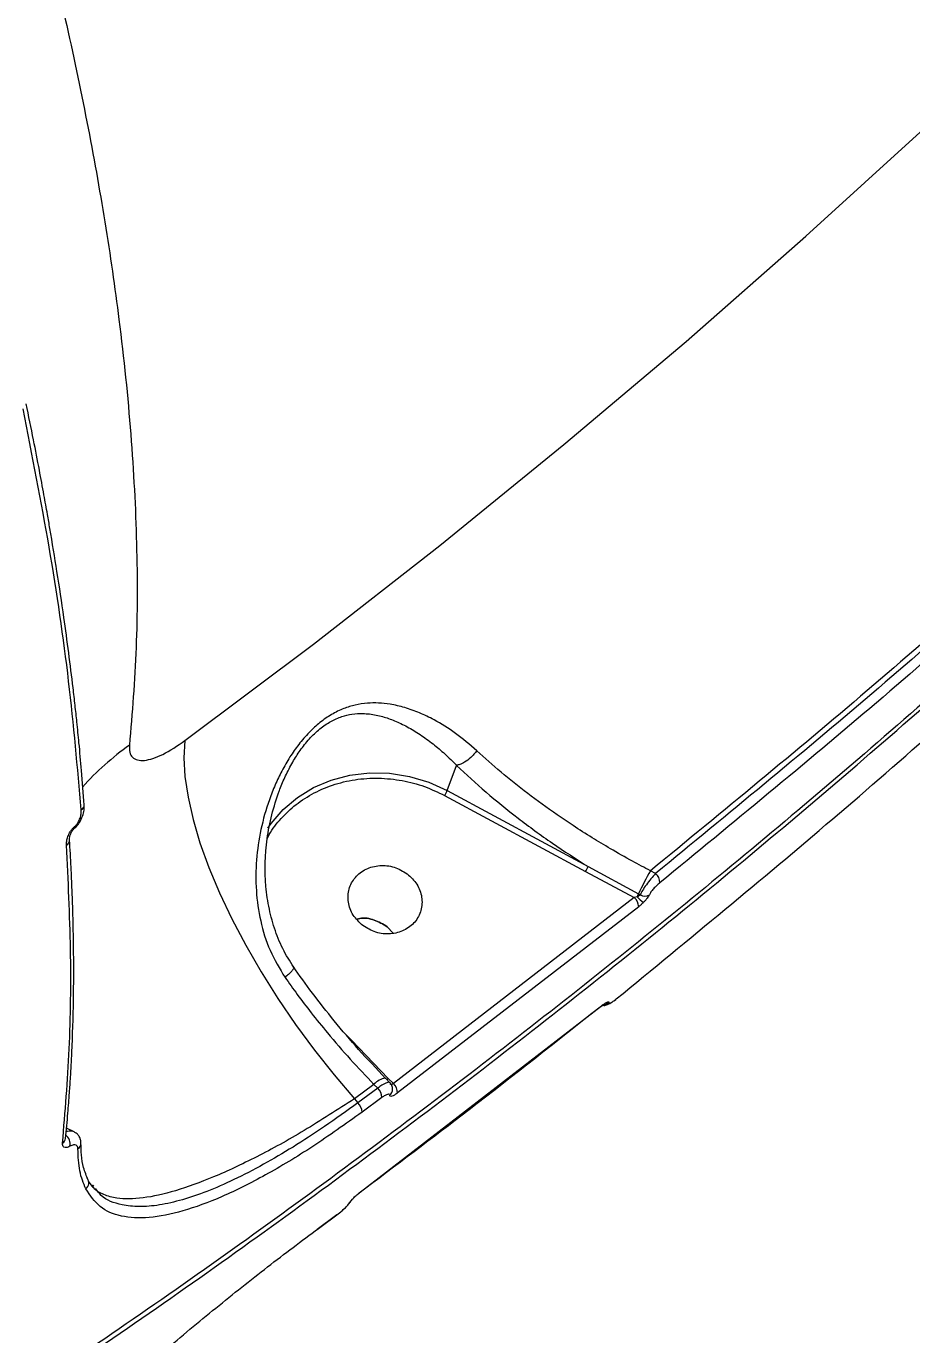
# Model space of a CAD drawing. Header units: millimetres. Extents: x -6234 to 7498, y -6127 to 5103.
# Drawn here: x 4327.7 to 4434.1, y -1650.4 to -1493.2 of the extents above; entities that cross this region are included whole.
import ezdxf

# ---------------------------------------------------------------- set-up
doc = ezdxf.new("R2010")
doc.units = ezdxf.units.MM
for name, color, linetype in [('DIKOM_ОБЪЕКТ', 7, 'Continuous'), ('DIKOM_РАЗМЕР_ЗОНА', 7, 'Continuous'), ('DIKOM_РАЗМЕР_ОБЪЕКТА', 7, 'Continuous')]:
    doc.layers.add(name, color=color, linetype=linetype)
doc.styles.add('style1', font='arial.ttf', dxfattribs={"width": 0.8})
doc.dimstyles.new('1-50', dxfattribs={"dimtxt": 300, "dimasz": 200, "dimexe": 100, "dimexo": 0, "dimgap": 100, "dimtad": 1, "dimtxsty": 'style1', "dimcen": 200, "dimclrd": 7, "dimclre": 7, "dimclrt": 7, "dimadec": 1, "dimazin": 2, "dimtfac": 1, "dimtmove": 0, "dimatfit": 2, "dimfxl": 0, "dimlwd": 25, "dimlwe": 18, "dimarcsym": 0})

# ---------------------------------------------------------------- blocks, each defined once
blk = doc.blocks.new('*D10')
at = {"layer": 'Defpoints', "color": 0, "transparency": 16777216}
for p in [(5627.97, 903.07), (-3229.39, -1461.51), (5627.97, -5097.58)]:
    blk.add_point(p, dxfattribs=at)
at = {"layer": 'DIKOM_РАЗМЕР_ОБЪЕКТА', "color": 7, "lineweight": 18, "transparency": 16777216}
for p, q in [((5627.97, 903.07), (5627.97, -5197.58)), ((-3229.39, -1461.51), (-3229.39, -5197.58))]:
    blk.add_line(p, q, dxfattribs=at)
at = {"layer": 'DIKOM_РАЗМЕР_ОБЪЕКТА', "color": 7, "lineweight": 25, "transparency": 16777216}
blk.add_line((-3029.39, -5097.58), (5427.97, -5097.58), dxfattribs=at)
at = {"layer": 'DIKOM_РАЗМЕР_ОБЪЕКТА', "color": 7, "transparency": 16777216}
for points in [[(-3029.39, -5064.25), (-3029.39, -5130.92), (-3229.39, -5097.58)], [(5427.97, -5064.25), (5427.97, -5130.92), (5627.97, -5097.58)]]:
    blk.add_solid(points, dxfattribs=at)
at = {"layer": 'DIKOM_РАЗМЕР_ОБЪЕКТА', "color": 7, "lineweight": 40, "transparency": 16777216, "insert": (1488.3, -4844.41), "char_height": 300, "attachment_point": 5, "style": 'style1'}
blk.add_mtext('8850', dxfattribs=at)
blk = doc.blocks.new('*D13')
at = {"layer": 'Defpoints', "color": 0, "transparency": 16777216}
for p in [(7498.07, 1778.2), (-5229.39, -1831.36), (7498.07, -6026.74)]:
    blk.add_point(p, dxfattribs=at)
at = {"layer": 'DIKOM_РАЗМЕР_ЗОНА', "color": 7, "lineweight": 18, "transparency": 16777216}
for p, q in [((7498.07, 1778.2), (7498.07, -6126.74)), ((-5229.39, -1831.36), (-5229.39, -6126.74))]:
    blk.add_line(p, q, dxfattribs=at)
at = {"layer": 'DIKOM_РАЗМЕР_ЗОНА', "color": 7, "lineweight": 25, "transparency": 16777216}
blk.add_line((-5029.39, -6026.74), (7298.07, -6026.74), dxfattribs=at)
at = {"layer": 'DIKOM_РАЗМЕР_ЗОНА', "color": 7, "transparency": 16777216}
for points in [[(-5029.39, -5993.4), (-5029.39, -6060.07), (-5229.39, -6026.74)], [(7298.07, -5993.4), (7298.07, -6060.07), (7498.07, -6026.74)]]:
    blk.add_solid(points, dxfattribs=at)
at = {"layer": 'DIKOM_РАЗМЕР_ЗОНА', "color": 7, "transparency": 16777216, "insert": (1560.69, -5773.56), "char_height": 300, "attachment_point": 5, "style": 'style1'}
blk.add_mtext('12750', dxfattribs=at)

msp = doc.modelspace()

# ---------------------------------------------------------------- linework, layer by layer
at = {"layer": 'DIKOM_ОБЪЕКТ', "color": 7, "linetype": 'Continuous', "lineweight": 15}
for p, q in [((4378.256, -1585.017), (4379.394, -1581.992)), ((4379.397, -1581.989), (4379.394, -1581.992)), ((4377.952, -1585.612), (4394.887, -1594.752)), ((4378.256, -1585.017), (4395.19, -1594.157)), ((4394.887, -1594.752), (4400.743, -1597.87)), ((4395.19, -1594.157), (4401.247, -1597.431)), ((4403.298, -1594.988), (4402.684, -1594.656)), ((4400.743, -1597.87), (4371.792, -1620.218)), ((4401.076, -1597.776), (4400.743, -1597.87)), ((4401.247, -1597.431), (4401.448, -1597.54)), ((4401.27, -1598.972), (4372.295, -1621.339)), ((4371.769, -1602.136), (4371.062, -1601.367)), ((4371.062, -1601.367), (4371.769, -1602.136)), ((4367.817, -1633.245), (4396.792, -1610.878)), ((4366.756, -1615.013), (4366.224, -1614.469)), ((4371.182, -1619.594), (4366.756, -1615.013)), ((4371.416, -1620.142), (4370.863, -1619.576)), ((4371.792, -1620.218), (4371.182, -1619.594)), ((4369.461, -1620.3), (4367.131, -1622.021)), ((4369.913, -1620.762), (4367.531, -1622.522)), ((4369.913, -1620.762), (4369.461, -1620.3)), ((4367.131, -1622.021), (4367.531, -1622.522)), ((4370.415, -1621.882), (4368.031, -1623.643)), ((4332.241, -1625.409), (4332.177, -1625.378)), ((4333.443, -1626.006), (4332.516, -1625.546)), ((4335.71, -1632.677), (4335.173, -1631.942)), ((4335.796, -1632.54), (4335.69, -1632.41)), ((4362.638, -1637.686), (4365.012, -1635.932)), ((4362.781, -1637.602), (4365.165, -1635.841))]:
    msp.add_line(p, q, dxfattribs=at)
at = {"layer": 'DIKOM_ОБЪЕКТ', "color": 7, "linetype": 'Continuous', "lineweight": 15, "flags": 128}
for points in [[(4346.753, -1579.025), (4362.179, -1567.438), (4377.358, -1555.584), (4392.287, -1543.466), (4406.96, -1531.088), (4421.372, -1518.454), (4435.519, -1505.568), (4449.396, -1492.434), (4462.999, -1479.057), (4476.323, -1465.44), (4489.365, -1451.589), (4502.12, -1437.506), (4514.584, -1423.198), (4526.753, -1408.668), (4538.624, -1393.921), (4550.192, -1378.962), (4561.454, -1363.795), (4572.405, -1348.426)], [(4346.753, -1579.025), (4346.632, -1581.076), (4346.753, -1583.351), (4347.117, -1585.83), (4347.72, -1588.489), (4348.556, -1591.304), (4349.617, -1594.25), (4350.895, -1597.3), (4352.376, -1600.426), (4354.049, -1603.599), (4355.896, -1606.792), (4357.903, -1609.973), (4360.049, -1613.115), (4362.317, -1616.189), (4364.685, -1619.166), (4367.131, -1622.021)], [(4356.716, -1589.557), (4357.116, -1588.972), (4358.552, -1587.292), (4360.254, -1585.843), (4362.186, -1584.655), (4364.307, -1583.756), (4366.571, -1583.163), (4368.927, -1582.891), (4371.326, -1582.945), (4373.714, -1583.324), (4376.041, -1584.02), (4378.256, -1585.017)], [(4333.428, -1589.412), (4333.442, -1589.453), (4333.451, -1589.49), (4333.456, -1589.522), (4333.456, -1589.549), (4333.451, -1589.571), (4333.442, -1589.587), (4333.438, -1589.591)], [(4397.303, -1610.513), (4397.21, -1610.606), (4397.133, -1610.658)], [(4398.578, -1610.045), (4398.531, -1610.104), (4398.508, -1610.119)], [(4366.493, -1634.545), (4366.62, -1634.434), (4366.698, -1634.329)], [(4367.817, -1633.245), (4367.771, -1633.305), (4367.744, -1633.322)]]:
    msp.add_lwpolyline(points, dxfattribs=at)
at = {"layer": 'DIKOM_ОБЪЕКТ', "color": 7, "linetype": 'Continuous', "lineweight": 15}
for centre, radius, start, end in [((4360.576, -1608.23), 35.24, 125.57237, 137.89864), ((4333.913, -1586.713), 0.736, 300.38188, 1.61065), ((4332.135, -1590.928), 0.748, 300.76977, 0.59174), ((4390.399, -1592.086), 5.22, 329.29043, 336.62311), ((4428.303, -1609.689), 29.703, 149.59524, 155.62618), ((4402.323, -1596.135), 1.506, 1.8669, 49.62078), ((4399.769, -1599.013), 1.502, 1.55587, 49.56406), ((4396.904, -1595.5), 4.752, 331.37555, 336.02159), ((4405.965, -1593.091), 6.772, 223.78532, 232.44239), ((4401.992, -1596.645), 1.048, 238.72776, 302.2812), ((4397.039, -1609.695), 1.006, 270.38894, 310.2027), ((4396.641, -1610.807), 0.167, 269.48841, 334.91582), ((4371.05, -1621.665), 2.096, 95.06798, 139.33031), ((4370.486, -1618.785), 1.068, 298.96686, 310.72558), ((4370.743, -1621.362), 1.553, 0.87818, 47.49106), ((4368.849, -1621.912), 1.567, 1.10542, 47.21014), ((4370.786, -1620.898), 0.915, 308.65765, 0.25153), ((4366.461, -1623.671), 1.57, 1.03797, 47.0599), ((4331.455, -1627.502), 1.492, 351.09721, 48.78508), ((4331.622, -1626.691), 0.784, 301.99937, 352.8483), ((4333.415, -1627.347), 0.836, 304.11296, 358.89209), ((4334.254, -1632.129), 0.934, 308.50399, 37.64299), ((4365.02, -1635.772), 0.16, 267.35271, 334.65072), ((4362.637, -1637.535), 0.158, 268.31599, 334.94533)]:
    msp.add_arc(centre, radius, start, end, dxfattribs=at)
for points, knots in [([(4076.686, -1066.977), (4080.114, -1070.206), (4086.981, -1076.674), (4097.349, -1086.973), (4107.764, -1097.71), (4118.209, -1108.911), (4128.007, -1119.818), (4137.158, -1130.346), (4145.669, -1140.43), (4154.192, -1150.825), (4162.715, -1161.524), (4171.224, -1172.517), (4179.56, -1183.602), (4187.723, -1194.765), (4195.71, -1205.994), (4203.655, -1217.48), (4211.543, -1229.212), (4219.358, -1241.178), (4226.596, -1252.59), (4233.271, -1263.407), (4239.402, -1273.595), (4245.454, -1283.916), (4251.419, -1294.361), (4257.286, -1304.919), (4263.046, -1315.582), (4269.839, -1328.535), (4277.536, -1343.81), (4285.942, -1361.398), (4293.934, -1379.101), (4300.369, -1394.282), (4305.449, -1406.928), (4309.35, -1417.062), (4313.068, -1427.168), (4316.592, -1437.236), (4319.916, -1447.251), (4323.03, -1457.2), (4326.229, -1468.105), (4329.409, -1479.894), (4332.444, -1492.472), (4335.049, -1504.797), (4337.206, -1516.839), (4339.024, -1529.409), (4340.361, -1542.361), (4341.041, -1555.494), (4341.035, -1568.013), (4340.396, -1575.708), (4340.076, -1579.566)], [0, 0, 0, 0, 0.024718, 0.049515, 0.0743906, 0.0993447, 0.1243771, 0.1447742, 0.1653295, 0.1860431, 0.2069152, 0.2279452, 0.2491333, 0.2694019, 0.2898708, 0.3105398, 0.3314093, 0.3524787, 0.3737486, 0.3911653, 0.4087376, 0.4264653, 0.4443486, 0.4623874, 0.4805816, 0.4989313, 0.5286792, 0.5588427, 0.5894223, 0.6204179, 0.638318, 0.6563539, 0.6745259, 0.6928339, 0.7112778, 0.7298578, 0.7485739, 0.7733223, 0.7982563, 0.823376, 0.8486818, 0.8741734, 0.9053761, 0.9367477, 0.9682891, 1, 1, 1, 1]), ([(4314.263, -1666.758), (4323.705, -1660.49), (4342.589, -1647.955), (4370.042, -1628.109), (4396.822, -1607.521), (4422.844, -1586.134), (4447.952, -1564.121), (4472.133, -1541.511), (4495.385, -1518.34), (4517.832, -1494.493), (4539.585, -1469.842), (4560.608, -1444.395), (4580.863, -1418.163), (4600.204, -1391.32), (4618.617, -1363.892), (4635.977, -1336.07), (4652.296, -1307.893), (4667.555, -1279.386), (4681.927, -1250.443), (4690.688, -1230.78), (4695.068, -1220.949)], [0, 0, 0, 0, 0.056, 0.112, 0.168, 0.2239999, 0.2799998, 0.3349999, 0.39, 0.445, 0.5000001, 0.5559999, 0.6120001, 0.6679999, 0.7239999, 0.7799999, 0.835, 0.89, 0.945, 1, 1, 1, 1]), ([(4695.377, -1220.127), (4690.915, -1230.137), (4681.992, -1250.156), (4667.33, -1279.612), (4651.75, -1308.615), (4635.174, -1337.099), (4617.746, -1364.882), (4599.495, -1391.948), (4580.458, -1418.285), (4560.542, -1444.033), (4539.637, -1469.322), (4517.745, -1494.115), (4494.867, -1518.378), (4471.156, -1541.938), (4446.633, -1564.775), (4421.47, -1586.734), (4395.71, -1607.818), (4369.377, -1628.004), (4342.396, -1647.474), (4323.847, -1659.783), (4314.572, -1665.937)], [0, 0, 0, 0, 0.056, 0.1119999, 0.1679999, 0.2239999, 0.2799999, 0.3349998, 0.3899999, 0.4449999, 0.5000001, 0.5560002, 0.6120002, 0.6680001, 0.7239999, 0.78, 0.8350001, 0.8900001, 0.9450001, 1, 1, 1, 1]), ([(4478.433, -1527.462), (4470.336, -1535.231), (4454.145, -1550.765), (4428.879, -1573.176), (4411.417, -1587.495), (4402.684, -1594.656)], [0, 0, 0, 0, 0.3333849, 0.6666155, 1, 1, 1, 1]), ([(4478.887, -1527.926), (4470.806, -1535.678), (4454.647, -1551.18), (4429.436, -1573.548), (4412.012, -1587.84), (4403.298, -1594.988)], [0, 0, 0, 0, 0.3333847, 0.6666154, 1, 1, 1, 1]), ([(4479.479, -1528.968), (4471.392, -1536.726), (4455.219, -1552.241), (4429.987, -1574.628), (4412.547, -1588.933), (4403.828, -1596.086)], [0, 0, 0, 0, 0.33333275, 0.66666592, 1, 1, 1, 1]), ([(4334.286, -1587.348), (4333.838, -1582.248), (4332.946, -1572.086), (4330.605, -1555.987), (4328.397, -1544.761), (4327.298, -1539.171)], [0, 0, 0, 0, 0.3360058, 0.6693387, 1, 1, 1, 1]), ([(4334.651, -1586.754), (4334.546, -1585.377), (4334.357, -1582.906), (4334.049, -1579.571), (4333.785, -1576.952), (4333.546, -1574.759), (4333.071, -1570.613), (4332.375, -1565.283), (4331.41, -1558.868), (4330.726, -1554.723), (4330.192, -1551.649), (4329.774, -1549.318), (4329.221, -1546.34), (4328.517, -1542.698), (4327.967, -1540.025), (4327.67, -1538.58)], [0, 0, 0, 0, 0.0917702, 0.1646201, 0.2186058, 0.2618904, 0.3060625, 0.4843841, 0.5980684, 0.702939, 0.7372092, 0.7838776, 0.8432115, 0.915239, 1, 1, 1, 1]), ([(4398.578, -1610.045), (4407.297, -1602.892), (4424.736, -1588.587), (4449.969, -1566.2), (4466.142, -1550.685), (4474.229, -1542.927)], [0, 0, 0, 0, 0.3333333, 0.6666667, 1, 1, 1, 1]), ([(4381.81, -1580.234), (4380.968, -1579.511), (4379.287, -1578.068), (4376.971, -1576.643), (4374.933, -1575.659), (4373.174, -1575.027), (4371.53, -1574.646), (4370.032, -1574.485), (4368.638, -1574.504), (4367.246, -1574.71), (4365.804, -1575.149), (4364.376, -1575.839), (4362.965, -1576.81), (4361.626, -1578.033), (4360.414, -1579.442), (4359.319, -1581.011), (4358.382, -1582.639), (4357.561, -1584.36), (4356.648, -1586.683), (4355.804, -1589.687), (4355.271, -1593.35), (4355.233, -1597.04), (4355.756, -1600.698), (4356.839, -1604.265), (4358.127, -1606.393), (4358.771, -1607.457)], [0, 0, 0, 0, 0.0627908, 0.1252324, 0.1667292, 0.2086545, 0.2499501, 0.2820844, 0.3123898, 0.344889, 0.3751503, 0.4070103, 0.437821, 0.4685228, 0.5005864, 0.5307962, 0.5632511, 0.5935674, 0.6256032, 0.6880616, 0.7502894, 0.8128147, 0.8748729, 0.9374739, 1, 1, 1, 1]), ([(4358.051, -1585.159), (4358.086, -1585.059), (4358.306, -1584.417), (4358.838, -1583.222), (4359.641, -1581.657), (4360.599, -1580.157), (4361.683, -1578.787), (4362.939, -1577.579), (4364.052, -1576.821), (4364.944, -1576.379), (4365.799, -1576.052), (4366.881, -1575.803), (4367.98, -1575.744), (4368.933, -1575.814), (4369.72, -1575.94), (4370.724, -1576.184), (4371.976, -1576.625), (4373.475, -1577.344), (4375.017, -1578.274), (4376.526, -1579.371), (4377.993, -1580.597), (4378.929, -1581.525), (4379.397, -1581.989)], [0, 0, 0, 0, 0.0095873, 0.0614134, 0.116893, 0.1656541, 0.2177483, 0.2704171, 0.3226471, 0.3482955, 0.3750954, 0.424049, 0.4795566, 0.5135348, 0.5478356, 0.5835568, 0.6484418, 0.7191517, 0.7913211, 0.8644424, 0.932112, 1, 1, 1, 1]), ([(4340.076, -1579.566), (4340.07, -1579.869), (4340.058, -1580.475), (4340.406, -1581.068), (4341.004, -1581.397), (4341.844, -1581.439), (4342.882, -1581.2), (4344.468, -1580.562), (4345.839, -1579.64), (4346.753, -1579.025)], [0, 0, 0, 0, 0.1248682, 0.250158, 0.3747171, 0.500087, 0.6248878, 0.7500857, 1, 1, 1, 1]), ([(4381.81, -1580.234), (4381.7, -1580.378), (4381.481, -1580.661), (4380.991, -1581.156), (4380.398, -1581.61), (4379.811, -1581.905), (4379.52, -1581.965), (4379.397, -1581.989)], [0, 0, 0, 0, 0.162529, 0.3208775, 0.6058208, 0.8337002, 1, 1, 1, 1]), ([(4402.684, -1594.656), (4401.964, -1594.277), (4400.341, -1593.424), (4398.001, -1592.095), (4395.624, -1590.665), (4393.491, -1589.305), (4390.878, -1587.548), (4387.945, -1585.419), (4384.698, -1582.841), (4382.769, -1581.1), (4381.81, -1580.234)], [0, 0, 0, 0, 0.0930113, 0.2094375, 0.3069284, 0.4104606, 0.5005855, 0.671991, 0.8369141, 1, 1, 1, 1]), ([(4379.394, -1581.992), (4380.549, -1583.069), (4382.857, -1585.222), (4386.741, -1588.349), (4390.84, -1591.362), (4393.745, -1593.228), (4395.19, -1594.157)], [0, 0, 0, 0, 0.2505975, 0.5007808, 0.7514456, 1, 1, 1, 1]), ([(4356.643, -1590.758), (4356.673, -1590.692), (4357.027, -1589.902), (4358.087, -1588.577), (4359.818, -1586.833), (4361.962, -1585.393), (4364.439, -1584.299), (4367.167, -1583.641), (4370.014, -1583.456), (4372.837, -1583.753), (4375.524, -1584.451), (4377.155, -1585.231), (4377.952, -1585.612)], [0, 0, 0, 0, 0.0095189, 0.1142737, 0.2190234, 0.3287284, 0.4419959, 0.5571353, 0.6722788, 0.7855498, 0.8952494, 1, 1, 1, 1]), ([(4359.998, -1606.492), (4359.527, -1605.77), (4358.571, -1604.307), (4357.553, -1601.854), (4356.828, -1599.247), (4356.289, -1595.554), (4356.412, -1591.734), (4357.118, -1587.913), (4357.753, -1586.026), (4358.074, -1585.074)], [0, 0, 0, 0, 0.1148715, 0.2329693, 0.3542526, 0.4778911, 0.7346422, 0.8661674, 1, 1, 1, 1]), ([(4377.952, -1585.612), (4377.983, -1585.558), (4378.045, -1585.45), (4378.138, -1585.273), (4378.216, -1585.115), (4378.242, -1585.05), (4378.256, -1585.017)], [0, 0, 0, 0, 0.25011006, 0.50009533, 0.75009728, 1, 1, 1, 1]), ([(4333.438, -1589.59), (4333.561, -1589.476), (4333.801, -1589.252), (4334.171, -1588.735), (4334.474, -1588.087), (4334.655, -1587.354), (4334.651, -1586.913), (4334.649, -1586.692)], [0, 0, 0, 0, 0.1397382, 0.2732651, 0.5224124, 0.761111, 1, 1, 1, 1]), ([(4333.428, -1589.412), (4333.509, -1589.336), (4333.679, -1589.178), (4333.944, -1588.802), (4334.162, -1588.327), (4334.29, -1587.803), (4334.287, -1587.5), (4334.286, -1587.348)], [0, 0, 0, 0, 0.1200693, 0.2506, 0.5002825, 0.7497723, 1, 1, 1, 1]), ([(4332.518, -1591.571), (4332.518, -1591.414), (4332.519, -1591.099), (4332.658, -1590.55), (4332.888, -1590.053), (4333.165, -1589.657), (4333.343, -1589.491), (4333.428, -1589.412)], [0, 0, 0, 0, 0.2502612, 0.4996914, 0.7493787, 0.8805514, 1, 1, 1, 1]), ([(4332.883, -1590.917), (4332.885, -1590.804), (4332.889, -1590.593), (4333.004, -1590.213), (4333.161, -1589.908), (4333.307, -1589.72), (4333.384, -1589.638), (4333.421, -1589.606), (4333.438, -1589.59)], [0, 0, 0, 0, 0.3268343, 0.6121838, 0.841582, 0.9298556, 0.9668546, 1, 1, 1, 1]), ([(4332.037, -1627.356), (4332.347, -1623.63), (4332.966, -1616.193), (4333.123, -1604.242), (4332.719, -1595.789), (4332.518, -1591.571)], [0, 0, 0, 0, 0.3347093, 0.6680411, 1, 1, 1, 1]), ([(4332.4, -1626.789), (4332.498, -1625.78), (4332.674, -1623.97), (4332.863, -1621.519), (4332.992, -1619.591), (4333.085, -1617.973), (4333.238, -1614.91), (4333.36, -1610.961), (4333.393, -1606.186), (4333.36, -1603.09), (4333.312, -1600.791), (4333.265, -1599.044), (4333.186, -1596.81), (4333.065, -1594.073), (4332.948, -1592.058), (4332.884, -1590.969)], [0, 0, 0, 0, 0.0917512, 0.1645968, 0.2185779, 0.2618682, 0.3060458, 0.48439, 0.5980863, 0.702975, 0.7372449, 0.7839108, 0.8432434, 0.9152641, 1, 1, 1, 1]), ([(4368.134, -1601.242), (4367.707, -1600.844), (4366.854, -1600.05), (4366.282, -1598.439), (4366.368, -1596.815), (4367.134, -1595.382), (4368.457, -1594.369), (4370.129, -1593.936), (4371.93, -1594.108), (4372.943, -1594.715), (4373.449, -1595.019)], [0, 0, 0, 0, 0.1250002, 0.2499997, 0.3749984, 0.5000026, 0.6250032, 0.7499978, 0.8750008, 1, 1, 1, 1]), ([(4373.449, -1595.019), (4373.876, -1595.416), (4374.729, -1596.211), (4375.301, -1597.822), (4375.215, -1599.446), (4374.449, -1600.878), (4373.126, -1601.892), (4371.455, -1602.325), (4369.654, -1602.153), (4368.641, -1601.545), (4368.134, -1601.242)], [0, 0, 0, 0, 0.1250011, 0.2499995, 0.3750018, 0.499996, 0.6250007, 0.7499961, 0.875, 1, 1, 1, 1]), ([(4403.298, -1594.988), (4403.11, -1595.197), (4402.732, -1595.615), (4402.178, -1596.334), (4401.712, -1597.023), (4401.535, -1597.371), (4401.448, -1597.54)], [0, 0, 0, 0, 0.2500978, 0.4999894, 0.7568904, 1, 1, 1, 1]), ([(4403.828, -1596.086), (4403.696, -1596.198), (4403.431, -1596.422), (4403.051, -1596.819), (4402.726, -1597.215), (4402.61, -1597.425), (4402.552, -1597.53)], [0, 0, 0, 0, 0.2501704, 0.5000994, 0.7500394, 1, 1, 1, 1]), ([(4401.448, -1597.54), (4401.433, -1597.561), (4401.4, -1597.606), (4401.308, -1597.669), (4401.199, -1597.728), (4401.119, -1597.759), (4401.076, -1597.776)], [0, 0, 0, 0, 0.2378493, 0.4998964, 0.7321775, 1, 1, 1, 1]), ([(4402.552, -1597.53), (4402.518, -1597.595), (4402.451, -1597.724), (4402.281, -1597.959), (4402.077, -1598.208), (4401.917, -1598.375), (4401.837, -1598.459)], [0, 0, 0, 0, 0.2487674, 0.4995696, 0.7479444, 1, 1, 1, 1]), ([(4401.837, -1598.459), (4401.744, -1598.551), (4401.557, -1598.735), (4401.366, -1598.893), (4401.27, -1598.972)], [0, 0, 0, 0, 0.4976495, 1, 1, 1, 1]), ([(4371.062, -1601.367), (4370.559, -1601.074), (4369.553, -1600.486), (4368.189, -1600.25), (4367.538, -1600.441), (4367.426, -1600.473)], [0, 0, 0, 0, 0.4533839, 0.9067774, 1, 1, 1, 1]), ([(4367.426, -1600.473), (4367.538, -1600.441), (4368.189, -1600.25), (4369.553, -1600.486), (4370.559, -1601.074), (4371.062, -1601.367)], [0, 0, 0, 0, 0.0932226, 0.5466161, 1, 1, 1, 1]), ([(4359.776, -1606.243), (4359.8, -1606.269), (4359.847, -1606.319), (4359.733, -1606.519), (4359.528, -1606.771), (4359.206, -1607.093), (4358.916, -1607.335), (4358.771, -1607.457)], [0, 0, 0, 0, 0.19167424, 0.37645853, 0.57740728, 0.78795963, 1, 1, 1, 1]), ([(4358.771, -1607.457), (4359.256, -1608.137), (4360.277, -1609.571), (4361.979, -1611.8), (4364.093, -1614.417), (4366.597, -1617.316), (4368.506, -1619.305), (4369.461, -1620.3)], [0, 0, 0, 0, 0.1510726, 0.3182038, 0.5013687, 0.7506837, 1, 1, 1, 1]), ([(4370.866, -1619.579), (4369.775, -1618.434), (4367.663, -1616.216), (4364.728, -1612.759), (4362.086, -1609.417), (4360.509, -1607.204), (4359.746, -1606.132)], [0, 0, 0, 0, 0.2737499, 0.5302908, 0.7726573, 1, 1, 1, 1]), ([(4396.723, -1610.954), (4396.799, -1610.894), (4396.95, -1610.775), (4397.073, -1610.696), (4397.134, -1610.657)], [0, 0, 0, 0, 0.5052152, 1, 1, 1, 1]), ([(4396.792, -1610.878), (4396.886, -1610.805), (4397.072, -1610.66), (4397.227, -1610.562), (4397.303, -1610.513)], [0, 0, 0, 0, 0.5022848, 1, 1, 1, 1]), ([(4396.902, -1610.795), (4396.921, -1610.8), (4397.096, -1610.852), (4397.432, -1610.756), (4397.945, -1610.537), (4398.314, -1610.263), (4398.508, -1610.119)], [0, 0, 0, 0, 0.0351583, 0.3188662, 0.6417142, 1, 1, 1, 1]), ([(4397.303, -1610.513), (4397.365, -1610.478), (4397.488, -1610.408), (4397.613, -1610.37), (4397.691, -1610.379), (4397.689, -1610.435), (4397.688, -1610.463)], [0, 0, 0, 0, 0.2519232, 0.5004288, 0.7510839, 1, 1, 1, 1]), ([(4397.688, -1610.463), (4397.692, -1610.501), (4397.7, -1610.578), (4397.899, -1610.515), (4398.197, -1610.34), (4398.451, -1610.143), (4398.578, -1610.045)], [0, 0, 0, 0, 0.2497724, 0.4996919, 0.749601, 1, 1, 1, 1]), ([(4367.665, -1633.339), (4372.085, -1630.02), (4381.854, -1622.685), (4391.409, -1615.118), (4396.64, -1610.974)], [0, 0, 0, 0, 0.4524774, 1, 1, 1, 1]), ([(4371.36, -1620.095), (4371.359, -1620.092), (4371.343, -1620.053), (4371.225, -1620.054), (4371.023, -1620.087), (4370.741, -1620.213), (4370.376, -1620.422), (4370.087, -1620.634), (4369.913, -1620.762)], [0, 0, 0, 0, 0.0128741, 0.1813807, 0.3729702, 0.5708554, 0.741507, 1, 1, 1, 1]), ([(4371.7, -1620.908), (4371.696, -1620.828), (4371.687, -1620.667), (4371.596, -1620.37), (4371.456, -1620.202), (4371.364, -1620.092)], [0, 0, 0, 0, 0.2543457, 0.5083356, 1, 1, 1, 1]), ([(4371.792, -1620.218), (4371.753, -1620.24), (4371.689, -1620.276), (4371.605, -1620.307), (4371.54, -1620.322), (4371.488, -1620.32), (4371.445, -1620.303), (4371.435, -1620.274), (4371.428, -1620.257)], [0, 0, 0, 0, 0.2085654, 0.3441455, 0.5000687, 0.6556473, 0.7910002, 1, 1, 1, 1]), ([(4371.357, -1621.612), (4371.344, -1621.564), (4371.318, -1621.467), (4371.108, -1621.483), (4370.801, -1621.614), (4370.544, -1621.793), (4370.415, -1621.882)], [0, 0, 0, 0, 0.2499933, 0.500055, 0.749796, 1, 1, 1, 1]), ([(4372.295, -1621.339), (4372.167, -1621.428), (4371.91, -1621.607), (4371.605, -1621.74), (4371.396, -1621.757), (4371.37, -1621.66), (4371.357, -1621.612)], [0, 0, 0, 0, 0.2502161, 0.499993, 0.7499841, 1, 1, 1, 1]), ([(4367.131, -1622.021), (4365.092, -1623.337), (4361.029, -1625.961), (4355.325, -1629.098), (4350.11, -1631.542), (4345.503, -1633.204), (4341.579, -1634.068), (4338.793, -1634.108), (4336.949, -1633.579), (4335.953, -1633.027), (4335.628, -1632.503), (4335.549, -1632.376)], [0, 0, 0, 0, 0.1343798, 0.2678216, 0.4003354, 0.5319195, 0.6635708, 0.7971936, 0.8834546, 0.9718982, 1, 1, 1, 1]), ([(4367.531, -1622.522), (4366.188, -1623.49), (4363.542, -1625.4), (4359.747, -1627.852), (4356.092, -1630), (4352.621, -1631.793), (4349.371, -1633.207), (4346.375, -1634.232), (4343.654, -1634.85), (4341.221, -1635.056), (4338.803, -1634.769), (4336.969, -1634.117), (4336.227, -1633.099), (4336.018, -1632.81)], [0, 0, 0, 0, 0.0931256, 0.1835617, 0.2713219, 0.3640455, 0.4540993, 0.5414962, 0.6332028, 0.7232311, 0.8116054, 0.9466658, 1, 1, 1, 1]), ([(4368.031, -1623.643), (4366.037, -1625.062), (4362.047, -1627.904), (4356.385, -1631.289), (4351.127, -1633.917), (4346.415, -1635.65), (4342.33, -1636.456), (4338.99, -1636.271), (4336.378, -1635.169), (4335.35, -1633.63), (4334.835, -1632.86)], [0, 0, 0, 0, 0.1253285, 0.2508336, 0.3753377, 0.5006112, 0.6251928, 0.7503227, 0.875062, 1, 1, 1, 1]), ([(4333.417, -1626.015), (4333.23, -1625.958), (4332.949, -1625.874), (4332.593, -1625.956), (4332.475, -1625.983)], [0, 0, 0, 0, 0.6688818, 1, 1, 1, 1]), ([(4334.251, -1627.363), (4334.242, -1627.227), (4334.225, -1626.947), (4334.062, -1626.56), (4333.799, -1626.221), (4333.544, -1626.082), (4333.416, -1626.012)], [0, 0, 0, 0, 0.2364953, 0.4836527, 0.7403219, 1, 1, 1, 1]), ([(4332.929, -1627.733), (4332.852, -1627.771), (4332.695, -1627.848), (4332.432, -1627.906), (4332.191, -1627.861), (4332.037, -1627.669), (4332.037, -1627.46), (4332.037, -1627.356)], [0, 0, 0, 0, 0.1227553, 0.2513975, 0.5008859, 0.7504492, 1, 1, 1, 1]), ([(4333.884, -1628.04), (4333.873, -1627.945), (4333.853, -1627.755), (4333.677, -1627.588), (4333.427, -1627.556), (4333.161, -1627.619), (4333.005, -1627.696), (4332.929, -1627.733)], [0, 0, 0, 0, 0.24998632, 0.49970981, 0.7494824, 0.87802729, 1, 1, 1, 1]), ([(4334.835, -1632.86), (4334.554, -1632.177), (4333.993, -1630.812), (4333.92, -1628.964), (4333.884, -1628.04)], [0, 0, 0, 0, 0.4999966, 1, 1, 1, 1]), ([(4335.122, -1631.774), (4334.919, -1631.295), (4334.542, -1630.407), (4334.288, -1628.896), (4334.263, -1627.843), (4334.251, -1627.363)], [0, 0, 0, 0, 0.38858331, 0.7213049, 1, 1, 1, 1]), ([(4365.093, -1635.915), (4365.25, -1635.793), (4365.566, -1635.547), (4366.036, -1635.112), (4366.448, -1634.68), (4366.613, -1634.449), (4366.696, -1634.332)], [0, 0, 0, 0, 0.2456827, 0.4940976, 0.7455107, 1, 1, 1, 1]), ([(4366.493, -1634.545), (4366.558, -1634.453), (4366.689, -1634.271), (4367.024, -1633.92), (4367.415, -1633.558), (4367.683, -1633.349), (4367.817, -1633.245)], [0, 0, 0, 0, 0.250242, 0.5000167, 0.7500498, 1, 1, 1, 1]), ([(4366.696, -1634.332), (4366.745, -1634.266), (4366.842, -1634.132), (4367.101, -1633.863), (4367.415, -1633.577), (4367.635, -1633.407), (4367.746, -1633.321)], [0, 0, 0, 0, 0.244279, 0.4920834, 0.7441676, 1, 1, 1, 1]), ([(4365.165, -1635.841), (4365.299, -1635.737), (4365.567, -1635.529), (4365.96, -1635.169), (4366.295, -1634.819), (4366.427, -1634.636), (4366.493, -1634.545)], [0, 0, 0, 0, 0.2499874, 0.5000014, 0.7497626, 1, 1, 1, 1]), ([(4318.659, -1675.87), (4319.949, -1674.585), (4322.53, -1672.015), (4327.268, -1667.485), (4332.519, -1662.616), (4338.22, -1657.504), (4344.25, -1652.288), (4350.449, -1647.138), (4356.708, -1642.146), (4360.755, -1639.117), (4362.781, -1637.602)], [0, 0, 0, 0, 0.1253488, 0.2508637, 0.3753436, 0.5006254, 0.6251959, 0.7503316, 0.8750621, 1, 1, 1, 1])]:
    msp.add_open_spline(points, degree=3, knots=knots, dxfattribs=at)

# ---------------------------------------------------------------- dimensions: what is measured, and where the dimension line sits
at = {"layer": 'DIKOM_РАЗМЕР_ЗОНА'}
dim = msp.add_linear_dim(base=(7498.074, -6026.735), p1=(-5229.391, -1831.362), p2=(7498.074, 1778.201), text='12750', dimstyle='1-50', dxfattribs=at)
dim.commit()
dim.dimension.update_dxf_attribs({"geometry": '*D13', "text_midpoint": (1560.691, -6026.735), "dimtype": 160})
at = {"layer": 'DIKOM_РАЗМЕР_ОБЪЕКТА', "lineweight": 40}
dim = msp.add_linear_dim(base=(5627.969, -5097.582), p1=(-3229.391, -1461.506), p2=(5627.969, 903.069), text='8850', dimstyle='1-50', dxfattribs=at)
dim.commit()
dim.dimension.update_dxf_attribs({"geometry": '*D10', "text_midpoint": (1488.304, -5097.582), "dimtype": 160})

doc.saveas('drawing.dxf')
